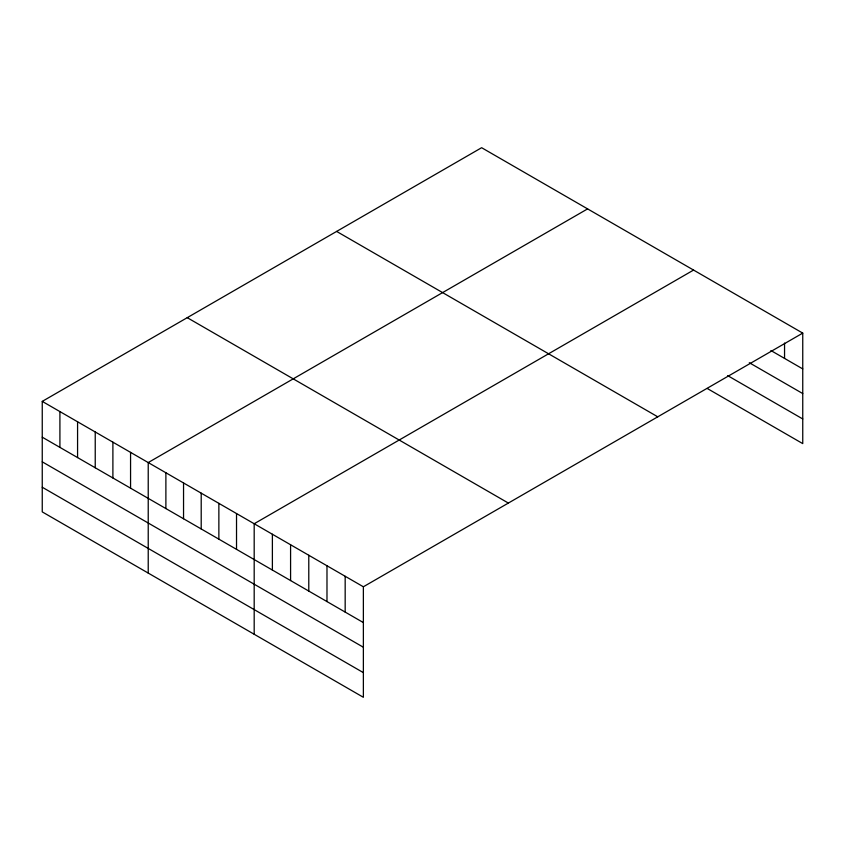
<?xml version="1.0" encoding="UTF-8"?>
<svg xmlns="http://www.w3.org/2000/svg" width="845" height="845" viewBox="0 0 845 845"><rect width="100%" height="100%" fill="white"/><g stroke="black" fill="none" stroke-linecap="round" stroke-linejoin="round"><path stroke-width="1.27" d="M42.25 401.386L363.371 586.779L363.371 697.294L42.25 511.89L42.25 401.386L481.629 147.706L802.75 333.11L802.75 443.614L707.212 388.457M587.592 208.895L148.224 462.564L148.224 573.068M693.565 270.073L254.187 523.742L254.187 634.257M363.371 586.779L802.75 333.11M770.904 350.527L802.75 368.916M749.293 362.706L802.75 393.569M727.682 375.624L802.75 418.962M336.627 231.424L657.759 416.817M187.241 317.667L508.373 503.071M42.25 437.182L363.371 622.585M42.25 461.835L363.371 647.238M42.25 487.238L363.371 672.641M784.551 343.059L784.551 358.407M345.172 576.279L345.172 612.076M326.983 565.77L326.983 601.577M308.784 555.26L308.784 591.067M290.585 544.761L290.585 580.557M272.386 534.251L272.386 570.058M236.526 513.549L236.526 549.356M218.866 503.356L218.866 539.152M201.205 493.153L201.205 528.959M183.545 482.96L183.545 518.767M165.884 472.756L165.884 508.563M130.563 452.371L130.563 488.167M112.892 442.167L112.892 477.974M95.231 431.975L95.231 467.781M77.571 421.771L77.571 457.578M59.91 411.578L59.91 447.385"/></g></svg>
